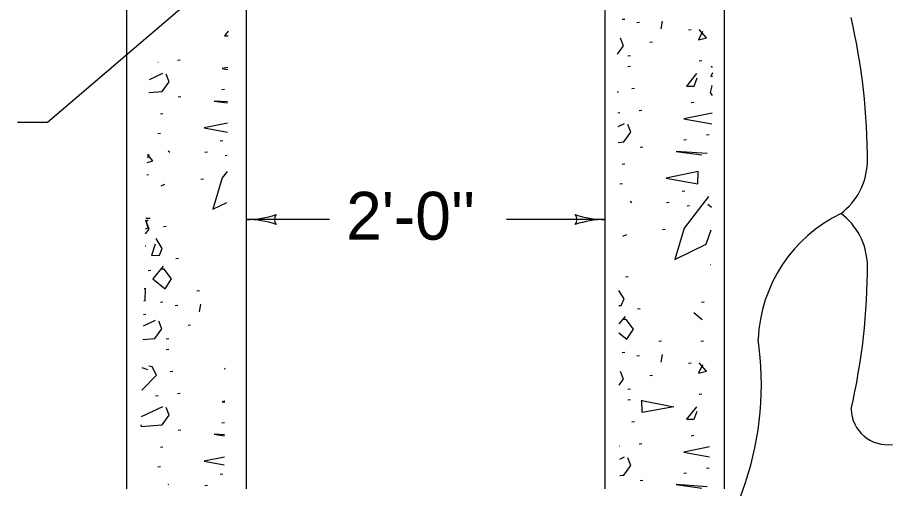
# Model space of a CAD drawing. Extents: x 1007 to 1035.5, y 1000.5 to 1021.5.
# Drawn here: x 1023.204 to 1026.864, y 1007.046 to 1009.015 of the extents above; entities that cross this region are included whole.
import ezdxf

# ---------------------------------------------------------------- set-up
doc = ezdxf.new("R2010")
doc.units = 0
doc.layers.add('1', color=7, linetype='Continuous')
doc.layers.add('5', color=7, linetype='Continuous')

msp = doc.modelspace()

# ---------------------------------------------------------------- linework, layer by layer
at = {"layer": '1'}
for p, q in [((1023.6615, 1007.0449), (1023.6615, 1009.2949)), ((1025.6615, 1007.0449), (1025.6615, 1009.2949)), ((1026.1615, 1007.0449), (1026.1615, 1009.3103)), ((1023.3293, 1008.5771), (1024.1067, 1009.2403)), ((1024.1615, 1007.0449), (1024.1615, 1009.1853)), ((1023.2043, 1008.5771), (1023.3293, 1008.5771)), ((1024.5085, 1008.1699), (1024.1615, 1008.1699)), ((1025.6615, 1008.1699), (1025.2488, 1008.1699))]:
    msp.add_line(p, q, dxfattribs=at)
for centre, radius, start, end in [((1024.0983, 1008.4158), 2.6604, 359.7804, 13.0073), ((1026.48, 1008.4179), 0.2788, 307.1376, 357.4714), ((1026.9168, 1007.641), 0.6161, 115.8263, 177.2648), ((1026.48, 1007.9733), 0.2788, 2.5286, 52.8624), ((1024.1615, 1008.5609), 0.3909, 270, 288.6688), ((1024.1615, 1008.5609), 0.3909, 269.9878, 270), ((1024.1615, 1007.779), 0.3909, 71.3472, 89.9939), ((1024.3102, 1008.1699), 0.0313, 138.7746, 220.8913), ((1025.5129, 1008.17), 0.0313, 318.7746, 40.8913), ((1025.6615, 1007.779), 0.3909, 90, 108.6688), ((1025.6615, 1008.5609), 0.3909, 251.3472, 269.9939), ((1025.6615, 1007.779), 0.3909, 89.9878, 90), ((1024.0983, 1007.9754), 2.6604, 346.9927, 0.2196), ((1025.0211, 1007.4798), 1.2944, 314.6571, 8.4705), ((1026.8437, 1007.3818), 0.1534, 181.9438, 277.4335)]:
    msp.add_arc(centre, radius, start, end, dxfattribs=at)
at = {"layer": '5'}
for points in [[(1025.744, 1009.0069), (1025.7328, 1009.0056)], [(1025.8053, 1008.9933), (1025.7942, 1008.9919)], [(1025.8965, 1008.9668), (1025.9022, 1008.9987)], [(1026.0688, 1008.9558), (1026.0522, 1008.9211), (1026.0855, 1008.9294), (1026.055, 1008.9641)], [(1024.0858, 1008.9575), (1024.0703, 1008.9386)], [(1024.0703, 1008.9386), (1024.0857, 1008.9386)], [(1025.739, 1008.8957), (1025.7265, 1008.9275)], [(1026.022, 1008.9627), (1026.011, 1008.9613)], [(1025.7138, 1008.8609), (1025.739, 1008.8957)], [(1025.8597, 1008.9117), (1025.8487, 1008.9103)], [(1023.7923, 1008.826), (1023.7912, 1008.8258)], [(1023.8843, 1008.8362), (1023.8732, 1008.8348)], [(1025.7678, 1008.8538), (1025.7567, 1008.8524)], [(1026.0663, 1008.8333), (1026.0552, 1008.832)], [(1024.0843, 1008.8062), (1024.0602, 1008.8013)], [(1024.0602, 1008.8013), (1024.0843, 1008.7969)], [(1025.7678, 1008.8096), (1025.7567, 1008.8082)], [(1026.0445, 1008.7809), (1026.0015, 1008.7282), (1026.0348, 1008.7282), (1026.0473, 1008.7628)], [(1026.1105, 1008.7829), (1026.1033, 1008.768)], [(1026.1107, 1008.8058), (1026.106, 1008.811)], [(1023.8108, 1008.78), (1023.7552, 1008.7541)], [(1023.8093, 1008.7051), (1023.8385, 1008.7453)], [(1023.8385, 1008.7453), (1023.826, 1008.7772)], [(1026.1033, 1008.768), (1026.1103, 1008.7698)], [(1024.0705, 1008.7137), (1024.0593, 1008.7123)], [(1025.7848, 1008.7177), (1025.7737, 1008.7163)], [(1026.1083, 1008.7296), (1026.1013, 1008.7005)], [(1026.11, 1008.73), (1026.1083, 1008.7296)], [(1023.7538, 1008.7007), (1023.8093, 1008.7051)], [(1023.8877, 1008.683), (1023.8767, 1008.6817)], [(1025.7162, 1008.7018), (1025.7147, 1008.7048)], [(1025.7147, 1008.7002), (1025.7162, 1008.7018)], [(1026.1013, 1008.7005), (1026.1097, 1008.6889)], [(1024.0832, 1008.6618), (1024.0273, 1008.6654)], [(1024.0273, 1008.6654), (1024.083, 1008.6575)], [(1026.0323, 1008.6598), (1026.0212, 1008.6584)], [(1023.8128, 1008.6116), (1023.8017, 1008.6102)], [(1025.7235, 1008.6156), (1025.7152, 1008.6145)], [(1025.8155, 1008.6258), (1025.8043, 1008.6244)], [(1026.1092, 1008.6151), (1025.9913, 1008.5908)], [(1024.0823, 1008.5728), (1023.9853, 1008.5528)], [(1025.742, 1008.5696), (1025.7153, 1008.5572)], [(1025.7697, 1008.5349), (1025.7572, 1008.5668)], [(1025.9913, 1008.5908), (1026.1087, 1008.57)], [(1023.8027, 1008.5299), (1023.7915, 1008.5285)], [(1023.9853, 1008.5528), (1024.082, 1008.5357)], [(1025.7405, 1008.4947), (1025.7697, 1008.5349)], [(1024.0637, 1008.4993), (1024.0525, 1008.4978)], [(1025.7157, 1008.4927), (1025.7405, 1008.4947)], [(1026.0017, 1008.5033), (1025.9905, 1008.5018)], [(1026.097, 1008.5237), (1026.0858, 1008.5223)], [(1023.842, 1008.4504), (1023.835, 1008.4559)], [(1023.999, 1008.4516), (1023.9878, 1008.4503)], [(1025.8188, 1008.4726), (1025.8078, 1008.4713)], [(1026.0888, 1008.4467), (1025.9585, 1008.455), (1026.0667, 1008.4398)], [(1023.7468, 1008.4089), (1023.7708, 1008.4149)], [(1023.7542, 1008.4413), (1023.7473, 1008.4269)], [(1023.7708, 1008.4149), (1023.7477, 1008.4413)], [(1024.081, 1008.4376), (1024.073, 1008.4366)], [(1025.744, 1008.4012), (1025.7328, 1008.3998)], [(1023.7515, 1008.3563), (1023.7455, 1008.3555)], [(1024.0607, 1008.345), (1024.0218, 1008.2133)], [(1024.0805, 1008.3704), (1024.0607, 1008.345)], [(1026.0512, 1008.3702), (1025.9165, 1008.3424), (1026.0497, 1008.3188), (1026.0512, 1008.3715)], [(1023.8197, 1008.3159), (1023.8032, 1008.3089)], [(1023.982, 1008.3393), (1023.9708, 1008.3379)], [(1025.7338, 1008.3195), (1025.7227, 1008.3181)], [(1025.9948, 1008.2888), (1025.9837, 1008.2874)], [(1024.0218, 1008.2133), (1024.0792, 1008.241)], [(1025.7732, 1008.24), (1025.7662, 1008.2455)], [(1025.9302, 1008.2412), (1025.919, 1008.2398)], [(1026.0945, 1008.2663), (1025.9918, 1008.1346)], [(1026.106, 1008.2198), (1026.0917, 1008.2331)], [(1026.0152, 1008.2276), (1026.0042, 1008.2262)], [(1023.7503, 1008.1667), (1023.7408, 1008.1608)], [(1023.7545, 1008.1292), (1023.741, 1008.1676)], [(1023.7503, 1008.1348), (1023.741, 1008.1665)], [(1023.7587, 1008.175), (1023.7412, 1008.1745)], [(1023.7397, 1008.1107), (1023.7545, 1008.1292)], [(1023.7402, 1008.1308), (1023.7503, 1008.1348)], [(1023.8265, 1008.1405), (1023.8153, 1008.1392)], [(1025.9132, 1008.1289), (1025.902, 1008.1275)], [(1025.9918, 1008.1346), (1025.953, 1008.0028)], [(1026.0847, 1008.0666), (1026.1052, 1008.1276)], [(1023.7795, 1008.0668), (1023.7643, 1008.0196), (1023.7975, 1008.021), (1023.81, 1008.0488), (1023.7837, 1008.0903)], [(1025.7508, 1008.1055), (1025.7343, 1008.0985)], [(1023.7413, 1008.0588), (1023.7383, 1008.0584)], [(1025.953, 1008.0028), (1026.0847, 1008.0666)], [(1023.8775, 1008.0078), (1023.8663, 1008.0064)], [(1026.104, 1007.9813), (1026.1028, 1007.9812)], [(1023.7618, 1007.9568), (1023.7507, 1007.9553)], [(1023.8142, 1007.9753), (1023.7698, 1007.9225), (1023.8212, 1007.8809), (1023.8488, 1007.9225), (1023.8183, 1007.9628), (1023.8032, 1007.9628)], [(1025.7577, 1007.9301), (1025.7465, 1007.9288)], [(1023.7397, 1007.8815), (1023.734, 1007.8803)], [(1023.7383, 1007.8302), (1023.7397, 1007.8829)], [(1023.966, 1007.8717), (1023.9548, 1007.8703)], [(1025.7412, 1007.8383), (1025.7188, 1007.8738)], [(1023.7328, 1007.8311), (1023.7383, 1007.8302)], [(1025.7287, 1007.8106), (1025.7412, 1007.8383)], [(1023.8128, 1007.824), (1023.8017, 1007.8227)], [(1023.8742, 1007.8104), (1023.863, 1007.809)], [(1023.9653, 1007.7838), (1023.971, 1007.8158)], [(1025.7192, 1007.8103), (1025.7287, 1007.8106)], [(1025.8087, 1007.7974), (1025.7975, 1007.796)], [(1026.0765, 1007.8246), (1026.0653, 1007.8233)], [(1023.7413, 1007.773), (1023.7315, 1007.7717)], [(1025.7453, 1007.7648), (1025.7195, 1007.7341)], [(1026.068, 1007.7509), (1026.0333, 1007.7801)], [(1023.7802, 1007.7474), (1023.7303, 1007.7242)], [(1023.8078, 1007.7128), (1023.7953, 1007.7446)], [(1023.9285, 1007.7288), (1023.9175, 1007.7273)], [(1025.7495, 1007.7523), (1025.7343, 1007.7523)], [(1025.78, 1007.7121), (1025.7495, 1007.7523)], [(1023.7787, 1007.6725), (1023.8078, 1007.7128)], [(1025.7197, 1007.697), (1025.7523, 1007.6705)], [(1025.7523, 1007.6705), (1025.78, 1007.7121)], [(1023.729, 1007.6685), (1023.7787, 1007.6725)], [(1023.8367, 1007.6709), (1023.8255, 1007.6695)], [(1025.8972, 1007.6613), (1025.886, 1007.6598)], [(1026.0732, 1007.6613), (1026.062, 1007.6598)], [(1023.8367, 1007.6267), (1023.8255, 1007.6253)], [(1025.744, 1007.6136), (1025.7328, 1007.6123)], [(1025.8053, 1007.6), (1025.7942, 1007.5986)], [(1025.8965, 1007.5734), (1025.9022, 1007.6053)], [(1023.749, 1007.5412), (1023.7262, 1007.5503)], [(1023.767, 1007.5536), (1023.7532, 1007.5564)], [(1023.785, 1007.5189), (1023.767, 1007.5536)], [(1024.0728, 1007.5484), (1024.0703, 1007.5453)], [(1024.0703, 1007.5453), (1024.0728, 1007.5453)], [(1026.022, 1007.5693), (1026.011, 1007.568)], [(1026.0688, 1007.5624), (1026.0522, 1007.5278), (1026.0855, 1007.5361), (1026.055, 1007.5708)], [(1023.7255, 1007.4579), (1023.785, 1007.5189)], [(1023.8537, 1007.5348), (1023.8425, 1007.5333)], [(1025.7207, 1007.4771), (1025.739, 1007.5023)], [(1025.739, 1007.5023), (1025.7265, 1007.5342)], [(1025.8597, 1007.5183), (1025.8487, 1007.5169)], [(1023.7238, 1007.4584), (1023.7255, 1007.4579)], [(1023.7923, 1007.4327), (1023.7813, 1007.4313)], [(1023.8843, 1007.4428), (1023.8732, 1007.4415)], [(1025.7678, 1007.4605), (1025.7567, 1007.4591)], [(1026.0663, 1007.44), (1026.0552, 1007.4387)], [(1024.0717, 1007.4103), (1024.0602, 1007.4079)], [(1024.0602, 1007.4079), (1024.0717, 1007.4059)], [(1025.7678, 1007.4163), (1025.7567, 1007.4148)], [(1025.8148, 1007.4142), (1025.9495, 1007.3864), (1025.8163, 1007.3628), (1025.8148, 1007.4155)], [(1023.8108, 1007.3867), (1023.7212, 1007.345)], [(1023.8385, 1007.352), (1023.826, 1007.3838)], [(1026.0445, 1007.3876), (1026.0015, 1007.3348), (1026.0348, 1007.3348), (1026.0473, 1007.3695)], [(1023.8093, 1007.3118), (1023.8385, 1007.352)], [(1024.0705, 1007.3203), (1024.0593, 1007.3189)], [(1025.7848, 1007.3243), (1025.7737, 1007.3229)], [(1023.7203, 1007.3111), (1023.722, 1007.3048)], [(1023.722, 1007.3048), (1023.8093, 1007.3118)], [(1023.8877, 1007.2897), (1023.8767, 1007.2883)], [(1024.0703, 1007.2693), (1024.0273, 1007.2721)], [(1024.0273, 1007.2721), (1024.0703, 1007.2661)], [(1026.0323, 1007.2665), (1026.0212, 1007.2651)], [(1023.8128, 1007.2183), (1023.8017, 1007.2168)], [(1025.7235, 1007.2223), (1025.722, 1007.2221)], [(1025.8155, 1007.2324), (1025.8043, 1007.2311)], [(1026.098, 1007.2196), (1025.9913, 1007.1975)], [(1024.0695, 1007.1769), (1023.9853, 1007.1595)], [(1025.742, 1007.1763), (1025.7223, 1007.1671)], [(1025.7697, 1007.1416), (1025.7572, 1007.1734)], [(1025.9913, 1007.1975), (1026.0977, 1007.1787)], [(1023.8027, 1007.1366), (1023.7915, 1007.1352)], [(1023.9853, 1007.1595), (1024.0692, 1007.1447)], [(1025.7405, 1007.1013), (1025.7697, 1007.1416)], [(1024.0637, 1007.1059), (1024.0525, 1007.1045)], [(1025.7227, 1007.0999), (1025.7405, 1007.1013)], [(1026.0017, 1007.1099), (1025.9905, 1007.1085)], [(1026.097, 1007.1303), (1026.0858, 1007.1289)], [(1023.8377, 1007.0606), (1023.835, 1007.0626)], [(1025.8188, 1007.0793), (1025.8078, 1007.0779)], [(1026.0888, 1007.0533), (1025.9585, 1007.0617), (1026.0667, 1007.0464)], [(1023.999, 1007.0583), (1023.9878, 1007.0569)]]:
    msp.add_lwpolyline(points, dxfattribs=at)

# ---------------------------------------------------------------- texts
at = {"layer": '1'}
msp.add_text("2'-0''", height=0.2, dxfattribs=at).set_placement((1024.579, 1008.0858))

doc.saveas('drawing.dxf')
